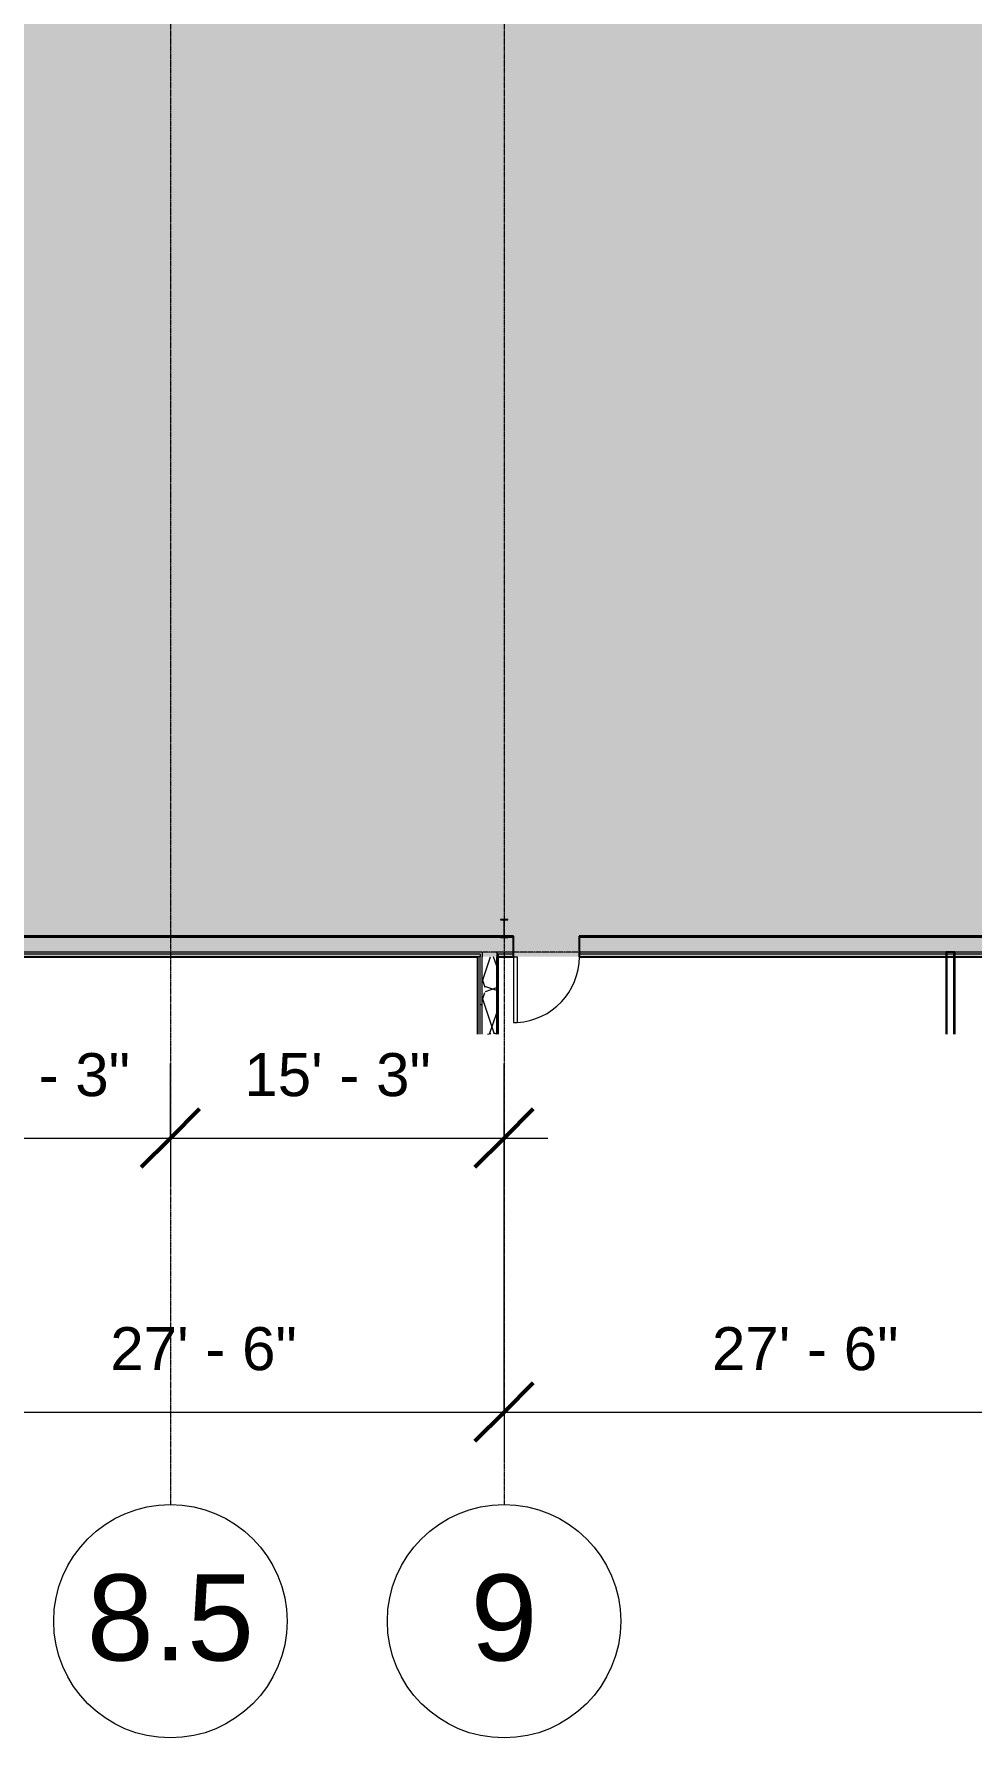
# Model space of a CAD drawing. Header units: inches. Extents: x -214893 to 4876, y -128673 to 1880.
# Drawn here: x 123 to 637, y -1127 to -193 of the extents above; entities that cross this region are included whole.
import ezdxf

# ---------------------------------------------------------------- set-up
doc = ezdxf.new("R2010")
doc.units = ezdxf.units.IN
doc.header["$MEASUREMENT"] = 0
doc.linetypes.add('Grid Line 1_2_', pattern=[0.875, 0.5, -0.125, 0.125, -0.125])
for name, color, linetype, lineweight in [('A-ANNO-DIMS', 211, 'Continuous', 9), ('A-ANNO-DIMS-256', 211, 'Continuous', 9), ('A-DETL-GENF', 92, 'Continuous', 9), ('A-DOOR', 31, 'Continuous', 9), ('A-WALL', 113, 'Continuous', 9), ('A-WALL-PATT', 111, 'Continuous', 25), ('I-WALL', 2, 'Continuous', 9), ('L-SITE-WALL', 31, 'Continuous', 9), ('S-COLS', 52, 'Continuous', 9), ('S-GRID', 1, 'Continuous', 9), ('S-GRID-IDEN', 1, 'Continuous', 9)]:
    doc.layers.add(name, color=color, linetype=linetype, lineweight=lineweight)
doc.styles.add('Arial', font='arial.ttf', dxfattribs={"height": 23.60479})
doc.styles.add('Arial_1', font='arial.ttf', dxfattribs={"height": 47.209581})
doc.dimstyles.new('Linear_-_3_32__Arial', dxfattribs={"dimscale": 12, "dimtxt": 24, "dimasz": 2.666667, "dimexe": 2, "dimexo": 1.333333, "dimgap": 1.333333, "dimtad": 1, "dimdec": 0, "dimzin": 1, "dimdsep": 46, "dimlunit": 4, "dimtxsty": 'Arial', "dimblk1": 'OBLIQUE', "dimblk2": 'OBLIQUE', "dimsah": 1, "dimcen": 0.09, "dimdle": 2, "dimazin": 0, "dimtfac": 1, "dimtdec": 4, "dimtix": 1, "dimtmove": 0, "dimatfit": 3, "dimfxl": 1, "dimtvp": 1, "dimfrac": 2, "dimtolj": 1, "dimtzin": 0, "dimarcsym": 2})
pattern_1 = [(0, (0, 0), (81.92, 20.48), [3.379, -58.061, 3.379, -58.061, -327.68]), (0, (0, 0), (81.92, 20.48), [-122.88, 3.379, -119.501, 3.379, -58.061, -143.36]), (0, (0, 0), (81.92, 20.48), [-307.2, 3.379, -37.581, 3.379, -99.021]), (120, (30.72, 10.24), (-58.6962, 60.7048), [3.379, -58.061, 3.379, -58.061, -327.68]), (120, (30.72, 10.24), (-58.6962, 60.7048), [-122.88, 3.379, -119.501, 3.379, -58.061, -143.36]), (120, (30.72, 10.24), (-58.6962, 60.7048), [-307.2, 3.379, -37.581, 3.379, -99.021]), (240, (40.96, 51.2), (-23.2238, -81.1848), [3.379, -58.061, 3.379, -58.061, -327.68]), (240, (40.96, 51.2), (-23.2238, -81.1848), [-122.88, 3.379, -119.501, 3.379, -58.061, -143.36]), (240, (40.96, 51.2), (-23.2238, -81.1848), [-307.2, 3.379, -37.581, 3.379, -99.021])]

# ---------------------------------------------------------------- blocks, each defined once
blk = doc.blocks.new('Single-Flush - 36_ x 84_-458281-Floor Plan - Warehouse')
at = {"layer": 'A-DOOR', "color": 10, "lineweight": 13}
for p, q in [((16, 5.62), (16, 41.64)), ((18, 41.64), (16, 41.64)), ((18, 5.62), (18, 41.64)), ((18, 5.62), (16, 5.62))]:
    blk.add_line(p, q, dxfattribs=at)
at = {"layer": 'A-DOOR', "color": 7}
blk.add_arc((18, 5.62), 36.07, 93.17885, 180, dxfattribs=at)
blk = doc.blocks.new('Grid - Grid Head - Circle-50561-Floor Plan - Warehouse')
at = {"layer": 'S-GRID-IDEN', "color": 7}
blk.add_circle((0, 0), 0.25, dxfattribs=at)
blk = doc.blocks.new('Open Source Metal Building_Exterior_rvt-1-Floor Plan - Warehouse')
at = {"layer": 'A-WALL-PATT', "lineweight": 9}
h = blk.add_hatch(dxfattribs=at)
h.set_pattern_fill('FP_2', style=0, pattern_type=2)
h.set_pattern_definition([(0, (0, 0), (0, 30.216), []), (90, (0, 0), (-30.216, 2e-15), [])])
h.paths.add_polyline_path([(367.31, -741.51), (368.31, -741.51), (368.31, -698.96), (367.31, -698.96)], flags=0)
h = blk.add_hatch(dxfattribs=at)
h.set_pattern_fill('FP_3', color=8, style=0, pattern_type=2)
h.set_pattern_definition([(161.57, (1.28, 1.28), (-10.240404, -0.000568), [0, -72.858, 8.09, 0]), (18.43, (-1.28, 1.28), (-10.240404, 0.000568), [0, -72.858, 8.09, 0]), (108.43, (1.28, 1.28), (5.118465, -25.601926), [24.282, -56.666]), (71.57, (-1.28, 1.28), (5.118465, 25.601926), [24.282, -56.666])])
h.paths.add_polyline_path([(368.31, -741.51), (376.31, -741.51), (376.31, -698.96), (368.31, -698.96)], flags=0)
at = {"layer": 'A-WALL', "color": 7}
for p, q in [((385.56, -688.46), (-2262.94, -688.46)), ((1138.4, -688.46), (421.56, -688.46)), ((368.31, -696.46), (-2262.94, -696.46)), ((367.31, -697.46), (-2262.94, -697.46)), ((367.31, -698.96), (365.81, -698.96)), ((367.31, -697.46), (367.31, -698.96)), ((367.31, -741.51), (367.31, -698.96)), ((368.31, -696.46), (368.31, -697.46)), ((368.31, -697.46), (368.31, -698.96)), ((368.31, -741.51), (368.31, -698.96)), ((385.56, -696.46), (376.31, -696.46)), ((376.31, -696.46), (376.31, -697.46)), ((377.06, -697.46), (376.31, -697.46)), ((376.31, -697.46), (377.06, -697.46)), ((376.31, -697.46), (376.31, -698.96)), ((376.31, -741.51), (376.31, -698.96)), ((385.56, -697.46), (377.06, -697.46)), ((377.06, -697.46), (377.06, -698.96)), ((1138.4, -696.46), (421.56, -696.46)), ((1138.4, -697.46), (421.56, -697.46))]:
    blk.add_line(p, q, dxfattribs=at)
at = {"layer": 'L-SITE-WALL', "color": 250, "lineweight": 25}
for p, q in [((385.56, -687.71), (-2262.94, -687.71)), ((385.56, -698.96), (385.56, -687.71)), ((1138.4, -687.71), (421.56, -687.71)), ((421.56, -687.71), (421.56, -698.96)), ((-2262.94, -698.96), (365.81, -698.96)), ((365.81, -698.96), (365.81, -741.51)), ((377.06, -698.96), (385.56, -698.96)), ((377.06, -741.51), (377.06, -698.96)), ((421.56, -698.96), (1138.4, -698.96))]:
    blk.add_line(p, q, dxfattribs=at)
at = {"layer": 'S-COLS', "color": 50, "lineweight": 15}
for p, q in [((382.31, -678.47), (378.31, -678.47)), ((378.31, -678.47), (378.31, -678.74)), ((378.31, -678.74), (379.65, -678.74)), ((380.2, -679.28), (380.2, -687.66)), ((380.43, -687.66), (380.43, -679.28)), ((380.97, -678.74), (382.31, -678.74)), ((382.31, -678.74), (382.31, -678.47)), ((379.65, -688.2), (378.31, -688.2)), ((378.31, -688.2), (378.31, -688.47)), ((378.31, -688.47), (382.31, -688.47)), ((382.31, -688.2), (380.97, -688.2)), ((382.31, -688.47), (382.31, -688.2))]:
    blk.add_line(p, q, dxfattribs=at)
for centre, start, end in [((379.65, -679.28), 0, 90), ((380.97, -679.28), 90, 180), ((379.65, -687.66), 270, 0), ((380.97, -687.66), 180, 270)]:
    blk.add_arc(centre, 0.543, start, end, dxfattribs=at)
at = {"layer": 'S-GRID', "linetype": 'Grid Line 1_2_'}
for p, q in [((197.31, 1879.93), (197.31, -999.48)), ((380.31, 1879.93), (380.31, -999.48)), ((4876.31, -696.46), (-2389.53, -696.46))]:
    blk.add_line(p, q, dxfattribs=at)
at = {"lineweight": 9, "rotation": 180}
blk.add_blockref('Single-Flush - 36_ x 84_-458281-Floor Plan - Warehouse', (403.56, -693.34), dxfattribs=at)
at = {"layer": 'S-GRID-IDEN', "char_height": 47.21, "attachment_point": 2, "line_spacing_factor": 0.938532, "style": 'Arial_1', "bg_fill": 3, "box_fill_scale": 1.25, "bg_fill_color": 0, "bg_fill_transparency": 0}
for s, insert, width in [('8.5', (197.32, -1037.8), 109.44), ('9', (380.32, -1037.8), 43.776)]:
    blk.add_mtext(s, dxfattribs=dict(at, insert=insert, width=width))
at = {"color": 90, "lineweight": 5, "xscale": 255.9999999999999, "yscale": 255.9999999999999, "zscale": 255.9999999999999, "rotation": 180}
for p in [(197.31, -1063.48), (380.31, -1063.48)]:
    blk.add_blockref('Grid - Grid Head - Circle-50561-Floor Plan - Warehouse', p, dxfattribs=at)
blk = doc.blocks.new('DIMBLOCK16-Floor Plan - Warehouse')
at = {"layer": 'A-ANNO-DIMS-256'}
for p, q in [((50.31, -948.75), (50.31, -757.48)), ((380.31, -948.75), (380.31, -757.48)), ((50.31, -942.12), (50.31, -972.75)), ((380.31, -942.12), (380.31, -972.75)), ((50.31, -948.75), (380.31, -948.75))]:
    blk.add_line(p, q, dxfattribs=at)
at = {"layer": 'A-ANNO-DIMS-256', "lineweight": 50}
for p, q in [((50.31, -948.75), (66.31, -932.75)), ((380.31, -948.75), (396.31, -932.75)), ((50.31, -948.75), (34.31, -964.75)), ((380.31, -948.75), (364.31, -964.75))]:
    blk.add_line(p, q, dxfattribs=at)
at = {"layer": 'A-ANNO-DIMS-256', "color": 0, "insert": (164.36, -902.13), "char_height": 23.605, "width": 122.2892, "attachment_point": 1, "line_spacing_factor": 0.938532, "style": 'Arial'}
blk.add_mtext('27\' - 6"', dxfattribs=at)
blk = doc.blocks.new('_Oblique')
at = {"color": 0, "linetype": 'ByBlock', "lineweight": -2}
blk.add_line((-0.5, -0.5), (0.5, 0.5), dxfattribs=at)
blk = doc.blocks.new('DIMBLOCK17-Floor Plan - Warehouse')
at = {"layer": 'A-ANNO-DIMS-256'}
for p, q in [((380.31, -948.75), (380.31, -757.48)), ((710.31, -948.75), (710.31, -757.48)), ((380.31, -942.12), (380.31, -972.75)), ((710.31, -942.12), (710.31, -972.75)), ((380.31, -948.75), (710.31, -948.75))]:
    blk.add_line(p, q, dxfattribs=at)
at = {"layer": 'A-ANNO-DIMS-256', "lineweight": 50}
for p, q in [((380.31, -948.75), (396.31, -932.75)), ((710.31, -948.75), (726.31, -932.75)), ((380.31, -948.75), (364.31, -964.75)), ((710.31, -948.75), (694.31, -964.75))]:
    blk.add_line(p, q, dxfattribs=at)
at = {"layer": 'A-ANNO-DIMS-256', "color": 0, "insert": (494.36, -902.13), "char_height": 23.605, "width": 122.2892, "attachment_point": 1, "line_spacing_factor": 0.938532, "style": 'Arial'}
blk.add_mtext('27\' - 6"', dxfattribs=at)
blk = doc.blocks.new('DIMBLOCK29-Floor Plan - Warehouse')
at = {"layer": 'A-ANNO-DIMS-256'}
for p, q in [((50.31, -798.44), (50.31, -757.48)), ((197.31, -798.44), (197.31, -757.48)), ((50.31, -791.82), (50.31, -822.44)), ((197.31, -791.82), (197.31, -822.44)), ((26.31, -798.44), (197.31, -798.44))]:
    blk.add_line(p, q, dxfattribs=at)
at = {"layer": 'A-ANNO-DIMS-256', "lineweight": 50}
for p, q in [((50.31, -798.44), (66.31, -782.44)), ((197.31, -798.44), (213.31, -782.44)), ((50.31, -798.44), (34.31, -814.44)), ((197.31, -798.44), (181.31, -814.44))]:
    blk.add_line(p, q, dxfattribs=at)
at = {"layer": 'A-ANNO-DIMS-256', "color": 0, "insert": (72.86, -751.82), "char_height": 23.605, "width": 122.2892, "attachment_point": 1, "line_spacing_factor": 0.938532, "style": 'Arial'}
blk.add_mtext('12\' - 3"', dxfattribs=at)
blk = doc.blocks.new('DIMBLOCK30-Floor Plan - Warehouse')
at = {"layer": 'A-ANNO-DIMS-256'}
for p, q in [((197.31, -798.44), (197.31, -757.48)), ((380.31, -798.44), (380.31, -757.48)), ((197.31, -791.82), (197.31, -822.44)), ((380.31, -791.82), (380.31, -822.44)), ((197.31, -798.44), (404.31, -798.44))]:
    blk.add_line(p, q, dxfattribs=at)
at = {"layer": 'A-ANNO-DIMS-256', "lineweight": 50}
for p, q in [((197.31, -798.44), (213.31, -782.44)), ((380.31, -798.44), (396.31, -782.44)), ((197.31, -798.44), (181.31, -814.44)), ((380.31, -798.44), (364.31, -814.44))]:
    blk.add_line(p, q, dxfattribs=at)
at = {"layer": 'A-ANNO-DIMS-256', "color": 0, "insert": (237.86, -751.82), "char_height": 23.605, "width": 122.2892, "attachment_point": 1, "line_spacing_factor": 0.938532, "style": 'Arial'}
blk.add_mtext('15\' - 3"', dxfattribs=at)

msp = doc.modelspace()

# ---------------------------------------------------------------- hatches: boundary and pattern name
at = {"layer": 'A-DETL-GENF'}
msp.add_hatch(color=7, dxfattribs=at).paths.add_polyline_path([(1589.15, -698.96), (4354.81, -698.96), (4354.81, 1706.04), (-2274.19, 1706.04), (-2274.19, -698.96), (1585.74, -698.96)], flags=0)
at = {"layer": 'A-WALL-PATT', "lineweight": 9}
h = msp.add_hatch(dxfattribs=at)
h.set_pattern_fill('FP_1', color=256, style=0, pattern_type=2)
h.set_pattern_definition(pattern_1)
h.paths.add_polyline_path([(623.44, -741.51), (623.44, -698.96), (622.81, -698.96), (622.81, -741.51)], flags=0)
h = msp.add_hatch(dxfattribs=at)
h.set_pattern_fill('FP_1', color=256, style=0, pattern_type=2)
h.set_pattern_definition(pattern_1)
h.paths.add_polyline_path([(627.56, -741.51), (627.56, -698.96), (626.94, -698.96), (626.94, -741.51)], flags=0)

# ---------------------------------------------------------------- linework, layer by layer
at = {"layer": 'A-WALL'}
for p, q in [((623.44, -741.51), (623.44, -696.46)), ((626.94, -741.51), (626.94, -696.46))]:
    msp.add_line(p, q, dxfattribs=at)
at = {"layer": 'I-WALL', "lineweight": 25}
for p, q in [((622.81, -696.46), (622.81, -741.51)), ((627.56, -696.46), (622.81, -696.46)), ((627.56, -741.51), (627.56, -696.46))]:
    msp.add_line(p, q, dxfattribs=at)

# ---------------------------------------------------------------- dimensions: what is measured, and where the dimension line sits
at = {"layer": 'A-ANNO-DIMS'}
for base, p1, p2, override, picture, middle in [((197.31, -798.44), (50.31, -775.82), (197.31, -775.82), {"dimpost": '<>', "dimfxl": 147}, 'DIMBLOCK29-Floor Plan - Warehouse', (123.81, -770.38)), ((380.31, -798.44), (197.31, -775.82), (380.31, -775.82), {"dimpost": '<>', "dimfxl": 183}, 'DIMBLOCK30-Floor Plan - Warehouse', (288.81, -770.38)), ((380.31, -948.75), (50.31, -926.12), (380.31, -926.12), {"dimpost": '<>', "dimfxl": 330}, 'DIMBLOCK16-Floor Plan - Warehouse', (215.31, -920.7)), ((710.31, -948.75), (380.31, -926.12), (710.31, -926.12), {"dimpost": '<>', "dimfxl": 330}, 'DIMBLOCK17-Floor Plan - Warehouse', (545.31, -920.7))]:
    dim = msp.add_linear_dim(base=base, p1=p1, p2=p2, dimstyle='Linear_-_3_32__Arial', override=override, dxfattribs=at)
    dim.commit()
    dim.dimension.update_dxf_attribs({"geometry": picture, "text_midpoint": middle})

# ---------------------------------------------------------------- next in the draw order: block references
at = {"lineweight": 5}
msp.add_blockref('Open Source Metal Building_Exterior_rvt-1-Floor Plan - Warehouse', (0, 0), dxfattribs=at)

doc.saveas('drawing.dxf')
